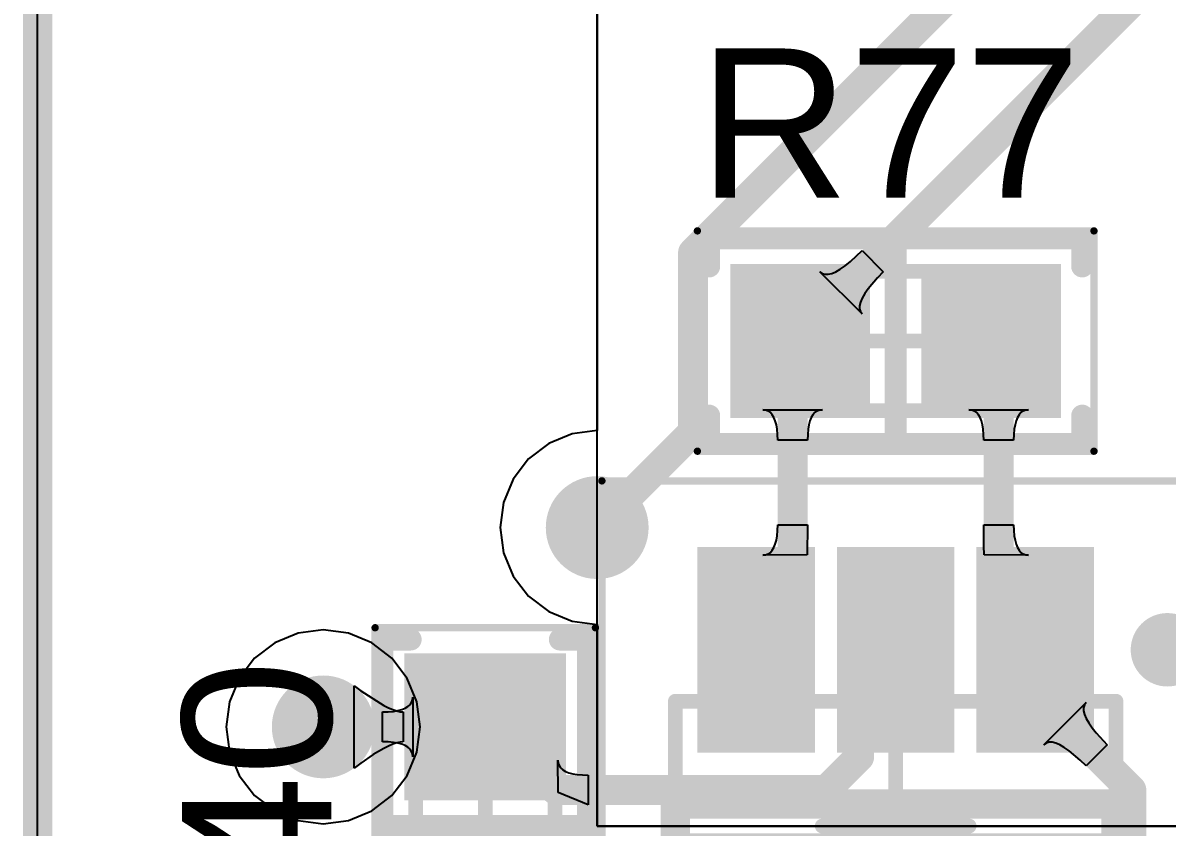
# Model space of a CAD drawing. Header units: inches. Extents: x -0.01 to 3.94, y -0.06 to 4.68.
# Drawn here: x -0.0039 to 0.3028, y 3.6797 to 3.8953 of the extents above; entities that cross this region are included whole.
import ezdxf

# ---------------------------------------------------------------- set-up
doc = ezdxf.new("R2010")
doc.units = ezdxf.units.IN
doc.header["$MEASUREMENT"] = 0
for name, color, linetype in [('Board outline', 6, 'Continuous'), ('Bottom Layer', 5, 'Continuous'), ('Int1 -GND)', 16, 'Continuous'), ('Int2 -PWR)', 76, 'Continuous'), ('Multi-Layer', 9, 'Continuous'), ('Top 3D Body', 56, 'Continuous'), ('Top Courtyard', 56, 'Continuous'), ('Top Layer', 1, 'Continuous'), ('Top Overlay', 2, 'Continuous'), ('Top Paste', 8, 'Continuous'), ('Top Solder', 216, 'Continuous'), ('Via Holes', 16, 'Continuous')]:
    doc.layers.add(name, color=color, linetype=linetype)
doc.styles.add('Arial', font='', dxfattribs={"height": 0.2})
doc.styles.get('Arial').set_extended_font_data('Arial')

# ---------------------------------------------------------------- blocks, each defined once
blk = doc.blocks.new('A3DDA0BC_073E_4B18_9613_F713A7EC1E27_427')
at = {"layer": 'Top Layer'}
for points in [[(-0.07283465, 0.02362234999999999), (-0.07283465, 0.05118145), (-0.02165355, 0.05118145), (-0.02165355, 0.02362235000000001)], [(0.02165335, 0.02362234999999999), (0.02165335, 0.05118145), (0.07283445, 0.05118145), (0.07283445, 0.02362235000000001)], [(-0.07283465, -0.01377965000000001), (-0.07283465, 0.01377944999999999), (-0.02165355, 0.01377945000000001), (-0.02165355, -0.01377964999999999)], [(-0.07283465, -0.05118165000000001), (-0.07283465, -0.02362255000000001), (-0.02165355, -0.02362255), (-0.02165355, -0.05118165)], [(0.02165335, -0.05118165000000001), (0.02165335, -0.02362255000000001), (0.07283445, -0.02362255), (0.07283445, -0.05118165)]]:
    blk.add_hatch(color=1, dxfattribs=at).paths.add_polyline_path(points)
at = {"layer": 'Top Paste'}
for points in [[(-0.07283465, 0.02362234999999999), (-0.07283465, 0.05118145), (-0.02165355, 0.05118145), (-0.02165355, 0.02362235000000001)], [(0.02165335, 0.02362234999999999), (0.02165335, 0.05118145), (0.07283445, 0.05118145), (0.07283445, 0.02362235000000001)], [(-0.07283465, -0.01377965000000001), (-0.07283465, 0.01377944999999999), (-0.02165355, 0.01377945000000001), (-0.02165355, -0.01377964999999999)], [(-0.07283465, -0.05118165000000001), (-0.07283465, -0.02362255000000001), (-0.02165355, -0.02362255), (-0.02165355, -0.05118165)], [(0.02165335, -0.05118165000000001), (0.02165335, -0.02362255000000001), (0.07283445, -0.02362255), (0.07283445, -0.05118165)]]:
    blk.add_hatch(color=8, dxfattribs=at).paths.add_polyline_path(points)
at = {"layer": 'Top Solder'}
for points in [[(-0.07480315, 0.02165385), (-0.07480315, 0.05314995), (-0.01968505, 0.05314995), (-0.01968505, 0.02165385000000001)], [(0.01968485, 0.02165385), (0.01968485, 0.05314995), (0.07480295, 0.05314995), (0.07480295, 0.02165385000000001)], [(-0.07480315, -0.01574815000000001), (-0.07480315, 0.01574794999999999), (-0.01968505, 0.01574795000000001), (-0.01968505, -0.01574815)], [(-0.07480315, -0.05315015), (-0.07480315, -0.02165405), (-0.01968505, -0.02165404999999999), (-0.01968505, -0.05315015)], [(0.01968485, -0.05315015), (0.01968485, -0.02165405), (0.07480295, -0.02165404999999999), (0.07480295, -0.05315015)]]:
    blk.add_hatch(color=216, dxfattribs=at).paths.add_polyline_path(points)
at = {"layer": 'Top 3D Body'}
for points in [[(-0.0334641, -0.0590541, 0.003937, 0.003937, 0), (-0.0334641, 0.0590559, 0.003937, 0.003937, 0)], [(0.0334639, 0.0590559, 0.003937, 0.003937, 0), (-0.0334641, 0.0590559, 0.003937, 0.003937, 0)], [(0.0334639, -0.0590541, 0.003937, 0.003937, 0), (0.0334639, 0.0590559, 0.003937, 0.003937, 0)], [(0.0334639, -0.0590541, 0.003937, 0.003937, 0), (-0.0334641, -0.0590541, 0.003937, 0.003937, 0)]]:
    blk.add_lwpolyline(points, format="xyseb", dxfattribs=at)
for points in [[(-0.0344483, 0.0590559, 0.0019685, 0.0019685, 1), (-0.0324799, 0.0590559, 0.0019685, 0.0019685, 1)], [(-0.0344483, 0.0590559, 0.0019685, 0.0019685, 1), (-0.0324799, 0.0590559, 0.0019685, 0.0019685, 1)], [(0.0324797, 0.0590559, 0.0019685, 0.0019685, 1), (0.0344481, 0.0590559, 0.0019685, 0.0019685, 1)], [(0.0324797, 0.0590559, 0.0019685, 0.0019685, 1), (0.0344481, 0.0590559, 0.0019685, 0.0019685, 1)], [(-0.0344483, -0.0590541, 0.0019685, 0.0019685, 1), (-0.0324799, -0.0590541, 0.0019685, 0.0019685, 1)], [(-0.0344483, -0.0590541, 0.0019685, 0.0019685, 1), (-0.0324799, -0.0590541, 0.0019685, 0.0019685, 1)], [(0.0324797, -0.0590541, 0.0019685, 0.0019685, 1), (0.0344481, -0.0590541, 0.0019685, 0.0019685, 1)], [(0.0324797, -0.0590541, 0.0019685, 0.0019685, 1), (0.0344481, -0.0590541, 0.0019685, 0.0019685, 1)]]:
    blk.add_lwpolyline(points, format="xyseb", close=True, dxfattribs=at)
at = {"layer": 'Top Courtyard'}
for points in [[(-0.0925201, -0.0787401, 0.0019685, 0.0019685, 0), (-0.0925201, 0.0787399, 0.0019685, 0.0019685, 0)], [(0.0925199, 0.0787399, 0.0019685, 0.0019685, 0), (-0.0925201, 0.0787399, 0.0019685, 0.0019685, 0)], [(0.0925199, -0.0787401, 0.0019685, 0.0019685, 0), (0.0925199, 0.0787399, 0.0019685, 0.0019685, 0)], [(-1e-07, -0.0196841, 0.003937, 0.003937, 0), (-1e-07, 0.0196859, 0.003937, 0.003937, 0)], [(0.0196859, -1e-07, 0.003937, 0.003937, 0), (-0.0196841, -1e-07, 0.003937, 0.003937, 0)], [(0.0925199, -0.0787401, 0.0019685, 0.0019685, 0), (-0.0925201, -0.0787401, 0.0019685, 0.0019685, 0)]]:
    blk.add_lwpolyline(points, format="xyseb", dxfattribs=at)
for points in [[(-0.0930122, 0.0787399, 0.0009842, 0.0009842, 1), (-0.092028, 0.0787399, 0.0009842, 0.0009842, 1)], [(-0.0930122, 0.0787399, 0.0009842, 0.0009842, 1), (-0.092028, 0.0787399, 0.0009842, 0.0009842, 1)], [(0.0920278, 0.0787399, 0.0009842, 0.0009842, 1), (0.093012, 0.0787399, 0.0009842, 0.0009842, 1)], [(0.0920278, 0.0787399, 0.0009842, 0.0009842, 1), (0.093012, 0.0787399, 0.0009842, 0.0009842, 1)], [(-0.0009843, 0.0196859, 0.0019685, 0.0019685, 1), (0.0009841, 0.0196859, 0.0019685, 0.0019685, 1)], [(-0.0206683, -1e-07, 0.0019685, 0.0019685, 1), (-0.0186999, -1e-07, 0.0019685, 0.0019685, 1)], [(0.0187017, -1e-07, 0.0019685, 0.0019685, 1), (0.0206701, -1e-07, 0.0019685, 0.0019685, 1)], [(-0.0009843, -0.0196841, 0.0019685, 0.0019685, 1), (0.0009841, -0.0196841, 0.0019685, 0.0019685, 1)], [(-0.0930122, -0.0787401, 0.0009842, 0.0009842, 1), (-0.092028, -0.0787401, 0.0009842, 0.0009842, 1)], [(-0.0930122, -0.0787401, 0.0009842, 0.0009842, 1), (-0.092028, -0.0787401, 0.0009842, 0.0009842, 1)], [(0.0920278, -0.0787401, 0.0009842, 0.0009842, 1), (0.093012, -0.0787401, 0.0009842, 0.0009842, 1)], [(0.0920278, -0.0787401, 0.0009842, 0.0009842, 1), (0.093012, -0.0787401, 0.0009842, 0.0009842, 1)]]:
    blk.add_lwpolyline(points, format="xyseb", close=True, dxfattribs=at)
at = {"layer": 'Top Overlay'}
for points in [[(-0.0423228, 0.0728347, 0.0098425, 0.0098425, 1), (-0.0521654, 0.0728347, 0.0098425, 0.0098425, 1)], [(-0.054626, 0.0728347, 0.0049212, 0.0049212, 1), (-0.0497048, 0.0728347, 0.0049212, 0.0049212, 1)], [(-0.0447834, 0.0728347, 0.0049212, 0.0049212, 1), (-0.0398622, 0.0728347, 0.0049212, 0.0049212, 1)], [(-0.0078746, 0.0590559, 0.003937, 0.003937, 1), (-0.0039376, 0.0590559, 0.003937, 0.003937, 1)], [(-0.0078746, 0.0590559, 0.003937, 0.003937, 1), (-0.0039376, 0.0590559, 0.003937, 0.003937, 1)], [(0.0039374, 0.0590559, 0.003937, 0.003937, 1), (0.0078744, 0.0590559, 0.003937, 0.003937, 1)], [(0.0039374, 0.0590559, 0.003937, 0.003937, 1), (0.0078744, 0.0590559, 0.003937, 0.003937, 1)], [(-0.0078746, -0.0590541, 0.003937, 0.003937, 1), (-0.0039376, -0.0590541, 0.003937, 0.003937, 1)], [(-0.0078746, -0.0590541, 0.003937, 0.003937, 1), (-0.0039376, -0.0590541, 0.003937, 0.003937, 1)], [(0.0039374, -0.0590541, 0.003937, 0.003937, 1), (0.0078744, -0.0590541, 0.003937, 0.003937, 1)], [(0.0039374, -0.0590541, 0.003937, 0.003937, 1), (0.0078744, -0.0590541, 0.003937, 0.003937, 1)]]:
    blk.add_lwpolyline(points, format="xyseb", close=True, dxfattribs=at)
for points in [[(0.0059059, 0.0590559, 0.007874, 0.007874, 0), (-0.0059061, 0.0590559, 0.007874, 0.007874, 0)], [(-0.0059061, -0.0590541, 0.007874, 0.007874, 0), (-0.0059061, 0.0590559, 0.007874, 0.007874, 0)], [(0.0059059, -0.0590541, 0.007874, 0.007874, 0), (0.0059059, 0.0590559, 0.007874, 0.007874, 0)], [(0.0059059, -0.0590541, 0.007874, 0.007874, 0), (-0.0059061, -0.0590541, 0.007874, 0.007874, 0)]]:
    blk.add_lwpolyline(points, format="xyseb", dxfattribs=at)
blk = doc.blocks.new('RES_0603_1608_477')
at = {"layer": 'Top Layer'}
for points in [[(-0.0423224, -0.0187007), (-0.0423224, 0.0187009), (-0.008857800000000002, 0.0187009), (-0.008857799999999997, -0.0187007)], [(0.008857600000000004, -0.0187007), (0.008857599999999997, 0.0187009), (0.0423222, 0.0187009), (0.0423222, -0.0187007)]]:
    blk.add_hatch(color=1, dxfattribs=at).paths.add_polyline_path(points)
at = {"layer": 'Top Paste'}
for points in [[(-0.0423224, -0.0187007), (-0.0423224, 0.0187009), (-0.008857800000000002, 0.0187009), (-0.008857799999999997, -0.0187007)], [(0.008857600000000004, -0.0187007), (0.008857599999999997, 0.0187009), (0.0423222, 0.0187009), (0.0423222, -0.0187007)]]:
    blk.add_hatch(color=8, dxfattribs=at).paths.add_polyline_path(points)
at = {"layer": 'Top Solder'}
for points in [[(-0.0442909, -0.0206692), (-0.0442909, 0.0206694), (-0.006889300000000003, 0.0206694), (-0.006889299999999998, -0.0206692)], [(0.006889100000000003, -0.0206692), (0.006889099999999997, 0.0206694), (0.0442907, 0.0206694), (0.0442907, -0.0206692)]]:
    blk.add_hatch(color=216, dxfattribs=at).paths.add_polyline_path(points)
at = {"layer": 'Top 3D Body'}
for points in [[(-0.0344481, 0.0187001, 0.003937, 0.003937, 0), (0.0344479, 0.0187001, 0.003937, 0.003937, 0)], [(-0.0344481, -0.0186999, 0.003937, 0.003937, 0), (-0.0344481, 0.0187001, 0.003937, 0.003937, 0)], [(0.0344479, -0.0186999, 0.003937, 0.003937, 0), (0.0344479, 0.0187001, 0.003937, 0.003937, 0)], [(-0.0344481, -0.0186999, 0.003937, 0.003937, 0), (0.0344479, -0.0186999, 0.003937, 0.003937, 0)]]:
    blk.add_lwpolyline(points, format="xyseb", dxfattribs=at)
for points in [[(-0.0354323, 0.0187001, 0.0019685, 0.0019685, 1), (-0.0334639, 0.0187001, 0.0019685, 0.0019685, 1)], [(-0.0354323, 0.0187001, 0.0019685, 0.0019685, 1), (-0.0334639, 0.0187001, 0.0019685, 0.0019685, 1)], [(0.0334637, 0.0187001, 0.0019685, 0.0019685, 1), (0.0354321, 0.0187001, 0.0019685, 0.0019685, 1)], [(0.0334637, 0.0187001, 0.0019685, 0.0019685, 1), (0.0354321, 0.0187001, 0.0019685, 0.0019685, 1)], [(-0.0354323, -0.0186999, 0.0019685, 0.0019685, 1), (-0.0334639, -0.0186999, 0.0019685, 0.0019685, 1)], [(-0.0354323, -0.0186999, 0.0019685, 0.0019685, 1), (-0.0334639, -0.0186999, 0.0019685, 0.0019685, 1)], [(0.0334637, -0.0186999, 0.0019685, 0.0019685, 1), (0.0354321, -0.0186999, 0.0019685, 0.0019685, 1)], [(0.0334637, -0.0186999, 0.0019685, 0.0019685, 1), (0.0354321, -0.0186999, 0.0019685, 0.0019685, 1)]]:
    blk.add_lwpolyline(points, format="xyseb", close=True, dxfattribs=at)
at = {"layer": 'Top Courtyard'}
for points in [[(-0.0531501, 0.0295281, 0.0019685, 0.0019685, 0), (0.0531499, 0.0295281, 0.0019685, 0.0019685, 0)], [(-0.0531501, -0.0295279, 0.0019685, 0.0019685, 0), (-0.0531501, 0.0295281, 0.0019685, 0.0019685, 0)], [(0.0531499, -0.0295279, 0.0019685, 0.0019685, 0), (0.0531499, 0.0295281, 0.0019685, 0.0019685, 0)], [(-1e-07, -0.0186999, 0.003937, 0.003937, 0), (-1e-07, 0.0187001, 0.003937, 0.003937, 0)], [(-0.0187001, 1e-07, 0.003937, 0.003937, 0), (0.0186999, 1e-07, 0.003937, 0.003937, 0)], [(-0.0531501, -0.0295279, 0.0019685, 0.0019685, 0), (0.0531499, -0.0295279, 0.0019685, 0.0019685, 0)]]:
    blk.add_lwpolyline(points, format="xyseb", dxfattribs=at)
for points in [[(-0.0536422, 0.0295281, 0.0009842, 0.0009842, 1), (-0.052658, 0.0295281, 0.0009842, 0.0009842, 1)], [(-0.0536422, 0.0295281, 0.0009842, 0.0009842, 1), (-0.052658, 0.0295281, 0.0009842, 0.0009842, 1)], [(0.0526578, 0.0295281, 0.0009842, 0.0009842, 1), (0.053642, 0.0295281, 0.0009842, 0.0009842, 1)], [(0.0526578, 0.0295281, 0.0009842, 0.0009842, 1), (0.053642, 0.0295281, 0.0009842, 0.0009842, 1)], [(-0.0009843, 0.0187001, 0.0019685, 0.0019685, 1), (0.0009841, 0.0187001, 0.0019685, 0.0019685, 1)], [(-0.0196843, 1e-07, 0.0019685, 0.0019685, 1), (-0.0177159, 1e-07, 0.0019685, 0.0019685, 1)], [(0.0177157, 1e-07, 0.0019685, 0.0019685, 1), (0.0196841, 1e-07, 0.0019685, 0.0019685, 1)], [(-0.0009843, -0.0186999, 0.0019685, 0.0019685, 1), (0.0009841, -0.0186999, 0.0019685, 0.0019685, 1)], [(-0.0536422, -0.0295279, 0.0009842, 0.0009842, 1), (-0.052658, -0.0295279, 0.0009842, 0.0009842, 1)], [(-0.0536422, -0.0295279, 0.0009842, 0.0009842, 1), (-0.052658, -0.0295279, 0.0009842, 0.0009842, 1)], [(0.0526578, -0.0295279, 0.0009842, 0.0009842, 1), (0.053642, -0.0295279, 0.0009842, 0.0009842, 1)], [(0.0526578, -0.0295279, 0.0009842, 0.0009842, 1), (0.053642, -0.0295279, 0.0009842, 0.0009842, 1)]]:
    blk.add_lwpolyline(points, format="xyseb", close=True, dxfattribs=at)
at = {"layer": 'Top Overlay'}
for points in [[(-0.0500001, 0.0275601, 0.0059055, 0.0059055, 0), (0.0499999, 0.0275601, 0.0059055, 0.0059055, 0)], [(-0.0500001, 0.0200001, 0.0059055, 0.0059055, 0), (-0.0500001, 0.0275601, 0.0059055, 0.0059055, 0)], [(-1e-07, -0.0275599, 0.0059055, 0.0059055, 0), (-1e-07, 0.0275601, 0.0059055, 0.0059055, 0)], [(0.0499999, 0.0200001, 0.0059055, 0.0059055, 0), (0.0499999, 0.0275601, 0.0059055, 0.0059055, 0)], [(-0.0500001, -0.0275599, 0.0059055, 0.0059055, 0), (-0.0500001, -0.0199999, 0.0059055, 0.0059055, 0)], [(0.0499999, -0.0275599, 0.0059055, 0.0059055, 0), (0.0499999, -0.0199999, 0.0059055, 0.0059055, 0)], [(-0.0500001, -0.0275599, 0.0059055, 0.0059055, 0), (0.0499999, -0.0275599, 0.0059055, 0.0059055, 0)]]:
    blk.add_lwpolyline(points, format="xyseb", dxfattribs=at)
for points in [[(-0.0514765, 0.0275601, 0.0029527, 0.0029527, 1), (-0.0485237, 0.0275601, 0.0029527, 0.0029527, 1)], [(-0.0514765, 0.0275601, 0.0029527, 0.0029527, 1), (-0.0485237, 0.0275601, 0.0029527, 0.0029527, 1)], [(-0.0014765, 0.0275601, 0.0029527, 0.0029527, 1), (0.0014763, 0.0275601, 0.0029527, 0.0029527, 1)], [(0.0485235, 0.0275601, 0.0029527, 0.0029527, 1), (0.0514763, 0.0275601, 0.0029527, 0.0029527, 1)], [(0.0485235, 0.0275601, 0.0029527, 0.0029527, 1), (0.0514763, 0.0275601, 0.0029527, 0.0029527, 1)], [(-0.0514765, 0.0200001, 0.0029527, 0.0029527, 1), (-0.0485237, 0.0200001, 0.0029527, 0.0029527, 1)], [(0.0485235, 0.0200001, 0.0029527, 0.0029527, 1), (0.0514763, 0.0200001, 0.0029527, 0.0029527, 1)], [(-0.0514765, -0.0199999, 0.0029527, 0.0029527, 1), (-0.0485237, -0.0199999, 0.0029527, 0.0029527, 1)], [(0.0485235, -0.0199999, 0.0029527, 0.0029527, 1), (0.0514763, -0.0199999, 0.0029527, 0.0029527, 1)], [(-0.0514765, -0.0275599, 0.0029527, 0.0029527, 1), (-0.0485237, -0.0275599, 0.0029527, 0.0029527, 1)], [(-0.0514765, -0.0275599, 0.0029527, 0.0029527, 1), (-0.0485237, -0.0275599, 0.0029527, 0.0029527, 1)], [(-0.0014765, -0.0275599, 0.0029527, 0.0029527, 1), (0.0014763, -0.0275599, 0.0029527, 0.0029527, 1)], [(0.0485235, -0.0275599, 0.0029527, 0.0029527, 1), (0.0514763, -0.0275599, 0.0029527, 0.0029527, 1)], [(0.0485235, -0.0275599, 0.0029527, 0.0029527, 1), (0.0514763, -0.0275599, 0.0029527, 0.0029527, 1)]]:
    blk.add_lwpolyline(points, format="xyseb", close=True, dxfattribs=at)
blk = doc.blocks.new('CAP_0603_1608_591')
at = {"layer": 'Top Layer'}
for points in [[(-0.04429065, -0.01968515), (-0.04429065, 0.01968495), (-0.00885755, 0.01968495), (-0.00885755, -0.01968515)], [(0.00885735, -0.01968515), (0.00885735, 0.01968495), (0.04429045, 0.01968495), (0.04429045, -0.01968515)]]:
    blk.add_hatch(color=1, dxfattribs=at).paths.add_polyline_path(points)
at = {"layer": 'Top Paste'}
for points in [[(-0.04429065, -0.01968515), (-0.04429065, 0.01968495), (-0.00885755, 0.01968495), (-0.00885755, -0.01968515)], [(0.00885735, -0.01968515), (0.00885735, 0.01968495), (0.04429045, 0.01968495), (0.04429045, -0.01968515)]]:
    blk.add_hatch(color=8, dxfattribs=at).paths.add_polyline_path(points)
at = {"layer": 'Top Solder'}
for points in [[(-0.04625915, -0.02165365), (-0.04625915, 0.02165345), (-0.00688905, 0.02165345), (-0.00688905, -0.02165365)], [(0.00688885, -0.02165365), (0.00688885, 0.02165345), (0.04625895, 0.02165345), (0.04625895, -0.02165365)]]:
    blk.add_hatch(color=216, dxfattribs=at).paths.add_polyline_path(points)
at = {"layer": 'Top 3D Body'}
for points in [[(-0.0344481, 0.0186999, 0.003937, 0.003937, 0), (0.0344479, 0.0186999, 0.003937, 0.003937, 0)], [(-0.0344481, 0.0186999, 0.003937, 0.003937, 0), (-0.0344481, -0.0187001, 0.003937, 0.003937, 0)], [(0.0344479, 0.0186999, 0.003937, 0.003937, 0), (0.0344479, -0.0187001, 0.003937, 0.003937, 0)], [(-0.0344481, -0.0187001, 0.003937, 0.003937, 0), (0.0344479, -0.0187001, 0.003937, 0.003937, 0)]]:
    blk.add_lwpolyline(points, format="xyseb", dxfattribs=at)
for points in [[(-0.0354323, 0.0186999, 0.0019685, 0.0019685, 1), (-0.0334639, 0.0186999, 0.0019685, 0.0019685, 1)], [(-0.0354323, 0.0186999, 0.0019685, 0.0019685, 1), (-0.0334639, 0.0186999, 0.0019685, 0.0019685, 1)], [(0.0334637, 0.0186999, 0.0019685, 0.0019685, 1), (0.0354321, 0.0186999, 0.0019685, 0.0019685, 1)], [(0.0334637, 0.0186999, 0.0019685, 0.0019685, 1), (0.0354321, 0.0186999, 0.0019685, 0.0019685, 1)], [(-0.0354323, -0.0187001, 0.0019685, 0.0019685, 1), (-0.0334639, -0.0187001, 0.0019685, 0.0019685, 1)], [(-0.0354323, -0.0187001, 0.0019685, 0.0019685, 1), (-0.0334639, -0.0187001, 0.0019685, 0.0019685, 1)], [(0.0334637, -0.0187001, 0.0019685, 0.0019685, 1), (0.0354321, -0.0187001, 0.0019685, 0.0019685, 1)], [(0.0334637, -0.0187001, 0.0019685, 0.0019685, 1), (0.0354321, -0.0187001, 0.0019685, 0.0019685, 1)]]:
    blk.add_lwpolyline(points, format="xyseb", close=True, dxfattribs=at)
at = {"layer": 'Top Courtyard'}
for points in [[(-0.0531501, 0.0295279, 0.0019685, 0.0019685, 0), (0.0531499, 0.0295279, 0.0019685, 0.0019685, 0)], [(-0.0531501, 0.0295279, 0.0019685, 0.0019685, 0), (-0.0531501, -0.0295281, 0.0019685, 0.0019685, 0)], [(0.0531499, 0.0295279, 0.0019685, 0.0019685, 0), (0.0531499, -0.0295281, 0.0019685, 0.0019685, 0)], [(0, 0.0186999, 0.003937, 0.003937, 0), (-1e-07, -0.0187001, 0.003937, 0.003937, 0)], [(-0.0187001, -1e-07, 0.003937, 0.003937, 0), (0.0186998, -1e-07, 0.003937, 0.003937, 0)], [(-0.0531501, -0.0295281, 0.0019685, 0.0019685, 0), (0.0531499, -0.0295281, 0.0019685, 0.0019685, 0)]]:
    blk.add_lwpolyline(points, format="xyseb", dxfattribs=at)
for points in [[(-0.0536422, 0.0295279, 0.0009842, 0.0009842, 1), (-0.052658, 0.0295279, 0.0009842, 0.0009842, 1)], [(-0.0536422, 0.0295279, 0.0009842, 0.0009842, 1), (-0.052658, 0.0295279, 0.0009842, 0.0009842, 1)], [(0.0526578, 0.0295279, 0.0009842, 0.0009842, 1), (0.053642, 0.0295279, 0.0009842, 0.0009842, 1)], [(0.0526578, 0.0295279, 0.0009842, 0.0009842, 1), (0.053642, 0.0295279, 0.0009842, 0.0009842, 1)], [(-0.0009842, 0.0186999, 0.0019685, 0.0019685, 1), (0.0009842, 0.0186999, 0.0019685, 0.0019685, 1)], [(-0.0196843, -1e-07, 0.0019685, 0.0019685, 1), (-0.0177159, -1e-07, 0.0019685, 0.0019685, 1)], [(0.0177156, -1e-07, 0.0019685, 0.0019685, 1), (0.019684, -1e-07, 0.0019685, 0.0019685, 1)], [(-0.0009843, -0.0187001, 0.0019685, 0.0019685, 1), (0.0009841, -0.0187001, 0.0019685, 0.0019685, 1)], [(-0.0536422, -0.0295281, 0.0009842, 0.0009842, 1), (-0.052658, -0.0295281, 0.0009842, 0.0009842, 1)], [(-0.0536422, -0.0295281, 0.0009842, 0.0009842, 1), (-0.052658, -0.0295281, 0.0009842, 0.0009842, 1)], [(0.0526578, -0.0295281, 0.0009842, 0.0009842, 1), (0.053642, -0.0295281, 0.0009842, 0.0009842, 1)], [(0.0526578, -0.0295281, 0.0009842, 0.0009842, 1), (0.053642, -0.0295281, 0.0009842, 0.0009842, 1)]]:
    blk.add_lwpolyline(points, format="xyseb", close=True, dxfattribs=at)
at = {"layer": 'Top Overlay'}
for points in [[(-0.0500001, 0.0275599, 0.0059055, 0.0059055, 0), (-0.0500001, 0.0199999, 0.0059055, 0.0059055, 0)], [(-0.0500001, 0.0275599, 0.0059055, 0.0059055, 0), (0.0499999, 0.0275599, 0.0059055, 0.0059055, 0)], [(-1e-07, 0.0275599, 0.0059055, 0.0059055, 0), (-1e-07, -0.0275581, 0.0059055, 0.0059055, 0)], [(0.0499999, 0.0275599, 0.0059055, 0.0059055, 0), (0.0499999, 0.0199999, 0.0059055, 0.0059055, 0)], [(-0.0500001, -0.0200001, 0.0059055, 0.0059055, 0), (-0.0500001, -0.0275581, 0.0059055, 0.0059055, 0)], [(0.0499998, -0.0200001, 0.0059055, 0.0059055, 0), (0.0499999, -0.0275581, 0.0059055, 0.0059055, 0)], [(-0.0500001, -0.0275581, 0.0059055, 0.0059055, 0), (0.0499999, -0.0275581, 0.0059055, 0.0059055, 0)]]:
    blk.add_lwpolyline(points, format="xyseb", dxfattribs=at)
for points in [[(-0.0514765, 0.0275599, 0.0029527, 0.0029527, 1), (-0.0485237, 0.0275599, 0.0029527, 0.0029527, 1)], [(-0.0514765, 0.0275599, 0.0029527, 0.0029527, 1), (-0.0485237, 0.0275599, 0.0029527, 0.0029527, 1)], [(-0.0014765, 0.0275599, 0.0029527, 0.0029527, 1), (0.0014763, 0.0275599, 0.0029527, 0.0029527, 1)], [(0.0485235, 0.0275599, 0.0029527, 0.0029527, 1), (0.0514763, 0.0275599, 0.0029527, 0.0029527, 1)], [(0.0485235, 0.0275599, 0.0029527, 0.0029527, 1), (0.0514763, 0.0275599, 0.0029527, 0.0029527, 1)], [(-0.0514765, 0.0199999, 0.0029527, 0.0029527, 1), (-0.0485237, 0.0199999, 0.0029527, 0.0029527, 1)], [(0.0485235, 0.0199999, 0.0029527, 0.0029527, 1), (0.0514763, 0.0199999, 0.0029527, 0.0029527, 1)], [(-0.0514765, -0.0200001, 0.0029527, 0.0029527, 1), (-0.0485237, -0.0200001, 0.0029527, 0.0029527, 1)], [(0.0485234, -0.0200001, 0.0029527, 0.0029527, 1), (0.0514762, -0.0200001, 0.0029527, 0.0029527, 1)], [(-0.0514765, -0.0275581, 0.0029527, 0.0029527, 1), (-0.0485237, -0.0275581, 0.0029527, 0.0029527, 1)], [(-0.0514765, -0.0275581, 0.0029527, 0.0029527, 1), (-0.0485237, -0.0275581, 0.0029527, 0.0029527, 1)], [(-0.0014765, -0.0275581, 0.0029527, 0.0029527, 1), (0.0014763, -0.0275581, 0.0029527, 0.0029527, 1)], [(0.0485235, -0.0275581, 0.0029527, 0.0029527, 1), (0.0514763, -0.0275581, 0.0029527, 0.0029527, 1)], [(0.0485235, -0.0275581, 0.0029527, 0.0029527, 1), (0.0514763, -0.0275581, 0.0029527, 0.0029527, 1)]]:
    blk.add_lwpolyline(points, format="xyseb", close=True, dxfattribs=at)

msp = doc.modelspace()

# ---------------------------------------------------------------- hatches: boundary and pattern name
at = {"layer": 'Bottom Layer'}
h = msp.add_hatch(color=5, dxfattribs=at)
edge = h.paths.add_edge_path()
edge.add_arc((0.1499999, 3.7600001), 0.0137795, 0, 360)
h = msp.add_hatch(color=5, dxfattribs=at)
edge = h.paths.add_edge_path()
edge.add_arc((0.0765739, 3.7065739), 0.0137795, 0, 360)
at = {"layer": 'Int1 -GND)'}
h = msp.add_hatch(color=7, dxfattribs=at)
edge = h.paths.add_edge_path()
edge.add_arc((0.1499999, 3.7600001), 0.0137795, 0, 360)
h = msp.add_hatch(color=7, dxfattribs=at)
edge = h.paths.add_edge_path()
edge.add_arc((0.0765739, 3.7065739), 0.0137795, 0, 360)
at = {"layer": 'Int2 -PWR)'}
h = msp.add_hatch(color=7, dxfattribs=at)
edge = h.paths.add_edge_path()
edge.add_arc((0.1499999, 3.7600001), 0.0137795, 0, 360)
h = msp.add_hatch(color=7, dxfattribs=at)
edge = h.paths.add_edge_path()
edge.add_arc((0.0765739, 3.7065739), 0.0137795, 0, 360)
at = {"layer": 'Top Layer'}
h = msp.add_hatch(color=1, dxfattribs=at)
edge = h.paths.add_edge_path()
edge.add_arc((0.1499999, 3.7600001), 0.0137795, 0, 360)
h = msp.add_hatch(color=1, dxfattribs=at)
edge = h.paths.add_edge_path()
edge.add_arc((0.0765739, 3.7065739), 0.0137795, 0, 360)
at = {"layer": 'Via Holes'}
h = msp.add_hatch(color=7, dxfattribs=at)
edge = h.paths.add_edge_path()
edge.add_arc((0.1499999, 3.7600001), 0.0068897, 0, 360)
h = msp.add_hatch(color=7, dxfattribs=at)
edge = h.paths.add_edge_path()
edge.add_arc((0.0765739, 3.7065739), 0.0068897, 0, 360)

# ---------------------------------------------------------------- linework, layer by layer
at = {"layer": 'Board outline'}
msp.add_lwpolyline([(-1e-07, 1e-07, 0.007874, 0.007874, 0), (-1e-07, 4.6259841, 0.007874, 0.007874, 0)], format="xyseb", dxfattribs=at)
at = {"layer": 'Int1 -GND)'}
for p, q in [((0, 0), (0, 4.6259843)), ((0.15, 4.14), (0.15, 3.7860023)), ((0.1432701, 3.7851161), (0.1369989, 3.7825185)), ((0.1499998, 3.7860021), (0.1432701, 3.7851161)), ((0.15, 3.7860023), (0.1499998, 3.7860021)), ((0.1369989, 3.7825185), (0.1316137, 3.7783863)), ((0.1316137, 3.7783863), (0.1274815, 3.7730011)), ((0.1274815, 3.7730011), (0.1248839, 3.7667299)), ((0.1248839, 3.7667299), (0.1239979, 3.7600001)), ((0.1239979, 3.7600001), (0.1248839, 3.7532703)), ((0.1248839, 3.7532703), (0.1274815, 3.7469991)), ((0.1274815, 3.7469991), (0.1316137, 3.7416139)), ((0.1316137, 3.7416139), (0.1369989, 3.7374817)), ((0.1369989, 3.7374817), (0.1432701, 3.7348841)), ((0.1432701, 3.7348841), (0.1499998, 3.7339981)), ((0.1499998, 3.7339981), (0.15, 3.7339979)), ((0.15, 3.7339979), (0.15, 3.68)), ((0.15, 3.68), (1.07, 3.68))]:
    msp.add_line(p, q, dxfattribs=at)
at = {"layer": 'Int2 -PWR)'}
for p, q in [((0, 0), (0, 4.6259843)), ((0.15, 4.14), (0.15, 3.7860023)), ((0.1432701, 3.7851161), (0.1369989, 3.7825185)), ((0.1499998, 3.7860021), (0.1432701, 3.7851161)), ((0.15, 3.7860023), (0.1499998, 3.7860021)), ((0.1369989, 3.7825185), (0.1316137, 3.7783863)), ((0.1316137, 3.7783863), (0.1274815, 3.7730011)), ((0.1274815, 3.7730011), (0.1248839, 3.7667299)), ((0.1248839, 3.7667299), (0.1239979, 3.7600001)), ((0.1239979, 3.7600001), (0.1248839, 3.7532703)), ((0.1248839, 3.7532703), (0.1274815, 3.7469991)), ((0.1274815, 3.7469991), (0.1316137, 3.7416139)), ((0.1316137, 3.7416139), (0.1369989, 3.7374817)), ((0.1369989, 3.7374817), (0.1432701, 3.7348841)), ((0.0765739, 3.7325759), (0.0698441, 3.7316899)), ((0.0833037, 3.7316899), (0.0765739, 3.7325759)), ((0.1432701, 3.7348841), (0.1499998, 3.7339981)), ((0.1499998, 3.7339981), (0.15, 3.7339979)), ((0.15, 3.7339979), (0.15, 3.68)), ((0.0698441, 3.7316899), (0.0635729, 3.7290923)), ((0.0895749, 3.7290923), (0.0833037, 3.7316899)), ((0.0635729, 3.7290923), (0.0581877, 3.7249601)), ((0.0949601, 3.7249601), (0.0895749, 3.7290923)), ((0.0581877, 3.7249601), (0.0540555, 3.7195749)), ((0.0990923, 3.7195749), (0.0949601, 3.7249601)), ((0.0540555, 3.7195749), (0.0514579, 3.7133037)), ((0.1016899, 3.7133037), (0.0990923, 3.7195749)), ((0.0514579, 3.7133037), (0.0505719, 3.7065739)), ((0.1025759, 3.7065739), (0.1016899, 3.7133037)), ((0.0505719, 3.7065739), (0.0514579, 3.6998441)), ((0.1016899, 3.6998441), (0.1025759, 3.7065739)), ((0.0514579, 3.6998441), (0.0540555, 3.6935729)), ((0.0990923, 3.6935729), (0.1016899, 3.6998441)), ((0.0540555, 3.6935729), (0.0581877, 3.6881877)), ((0.0949601, 3.6881877), (0.0990923, 3.6935729)), ((0.0581877, 3.6881877), (0.0635729, 3.6840555)), ((0.0895749, 3.6840555), (0.0949601, 3.6881877)), ((0.0635729, 3.6840555), (0.0698441, 3.6814579)), ((0.0833037, 3.6814579), (0.0895749, 3.6840555)), ((0.0698441, 3.6814579), (0.0765739, 3.6805719)), ((0.0765739, 3.6805719), (0.0833037, 3.6814579)), ((0.15, 3.68), (0.5399757, 3.68))]:
    msp.add_line(p, q, dxfattribs=at)
at = {"layer": 'Multi-Layer'}
for p, q in [((0.15, 3.68), (0.15, 4.14)), ((1.07, 3.68), (0.15, 3.68))]:
    msp.add_line(p, q, dxfattribs=at)
for points in [[(0.1756779, 3.8336721, 0.008, 0.008, 0), (0.2611979, 3.9191921, 0.008, 0.008, 0)], [(0.1756779, 3.7856779, 0.008, 0.008, 0), (0.1756779, 3.8336721, 0.008, 0.008, 0)], [(0.1500002, 3.7600002, 0.008, 0.008, 0), (0.1756779, 3.7856779, 0.008, 0.008, 0)], [(0.1499999, 3.7600001, 0.008, 0.008, 0), (0.1500002, 3.7600002, 0.008, 0.008, 0)]]:
    msp.add_lwpolyline(points, format="xyseb", dxfattribs=at)
for points in [[(0.1736779, 3.8336721, 0.004, 0.004, 1), (0.1776779, 3.8336721, 0.004, 0.004, 1)], [(0.1736779, 3.8336721, 0.004, 0.004, 1), (0.1776779, 3.8336721, 0.004, 0.004, 1)], [(0.1736779, 3.7856779, 0.004, 0.004, 1), (0.1776779, 3.7856779, 0.004, 0.004, 1)], [(0.1736779, 3.7856779, 0.004, 0.004, 1), (0.1776779, 3.7856779, 0.004, 0.004, 1)], [(0.1479999, 3.7600001, 0.004, 0.004, 1), (0.1519999, 3.7600001, 0.004, 0.004, 1)], [(0.1480002, 3.7600002, 0.004, 0.004, 1), (0.1520002, 3.7600002, 0.004, 0.004, 1)], [(0.1480002, 3.7600002, 0.004, 0.004, 1), (0.1520002, 3.7600002, 0.004, 0.004, 1)]]:
    msp.add_lwpolyline(points, format="xyseb", close=True, dxfattribs=at)
at = {"layer": 'Top Layer'}
for p, q in [((0.2178544, 3.8312962), (0.2210222, 3.8342378)), ((0.2210222, 3.8342378), (0.2266791, 3.8285809)), ((0.2164401, 3.8301648), (0.2178544, 3.8312962)), ((0.2210222, 3.8172672), (0.2097085, 3.8285809)), ((0.2097085, 3.8285809), (0.2103307, 3.8281284)), ((0.2103307, 3.8281284), (0.2110661, 3.8279021)), ((0.2110661, 3.8279021), (0.2119147, 3.8279021)), ((0.2119147, 3.8279021), (0.2128763, 3.8281284)), ((0.2128763, 3.8281284), (0.2139511, 3.8285809)), ((0.2139511, 3.8285809), (0.2151391, 3.8292597)), ((0.2151391, 3.8292597), (0.2164401, 3.8301648)), ((0.2266791, 3.8285809), (0.2250951, 3.8269404)), ((0.2250951, 3.8269404), (0.2226061, 3.8239988)), ((0.2210222, 3.8215098), (0.2205697, 3.820435)), ((0.221701, 3.8226978), (0.2210222, 3.8215098)), ((0.2226061, 3.8239988), (0.221701, 3.8226978)), ((0.2205697, 3.820435), (0.2203434, 3.8194734)), ((0.2203434, 3.8194734), (0.2203434, 3.8186248)), ((0.2203434, 3.8186248), (0.2205697, 3.8178894)), ((0.2205697, 3.8178894), (0.2210222, 3.8172672)), ((0.1951375, 3.7914581), (0.1943775, 3.7915393)), ((0.1943775, 3.7915393), (0.2103775, 3.7915393)), ((0.1958175, 3.7912145), (0.1951375, 3.7914581)), ((0.1964175, 3.7908085), (0.1958175, 3.7912145)), ((0.1969375, 3.7902401), (0.1964175, 3.7908085)), ((0.2083375, 3.7908085), (0.2078175, 3.7902401)), ((0.2089375, 3.7912145), (0.2083375, 3.7908085)), ((0.2096175, 3.7914581), (0.2089375, 3.7912145)), ((0.2103775, 3.7915393), (0.2096175, 3.7914581)), ((0.2503823, 3.7914581), (0.2496223, 3.7915393)), ((0.2496223, 3.7915393), (0.2656223, 3.7915393)), ((0.2510623, 3.7912145), (0.2503823, 3.7914581)), ((0.2516623, 3.7908085), (0.2510623, 3.7912145)), ((0.2521823, 3.7902401), (0.2516623, 3.7908085)), ((0.2635823, 3.7908085), (0.2630623, 3.7902401)), ((0.2641823, 3.7912145), (0.2635823, 3.7908085)), ((0.2648623, 3.7914581), (0.2641823, 3.7912145)), ((0.2656223, 3.7915393), (0.2648623, 3.7914581)), ((0.1973775, 3.7895093), (0.1969375, 3.7902401)), ((0.1977375, 3.7886161), (0.1973775, 3.7895093)), ((0.1980175, 3.7875605), (0.1977375, 3.7886161)), ((0.2070175, 3.7886161), (0.2067375, 3.7875605)), ((0.2073775, 3.7895093), (0.2070175, 3.7886161)), ((0.2078175, 3.7902401), (0.2073775, 3.7895093)), ((0.2526223, 3.7895093), (0.2521823, 3.7902401)), ((0.2529823, 3.7886161), (0.2526223, 3.7895093)), ((0.2532623, 3.7875605), (0.2529823, 3.7886161)), ((0.2622623, 3.7886161), (0.2619823, 3.7875605)), ((0.2626223, 3.7895093), (0.2622623, 3.7886161)), ((0.2630623, 3.7902401), (0.2626223, 3.7895093)), ((0.1982175, 3.7863425), (0.1980175, 3.7875605)), ((0.1983375, 3.7849621), (0.1982175, 3.7863425)), ((0.1983775, 3.7834193), (0.1983375, 3.7849621)), ((0.2064175, 3.7849621), (0.2063775, 3.7834193)), ((0.2065375, 3.7863425), (0.2064175, 3.7849621)), ((0.2067375, 3.7875605), (0.2065375, 3.7863425)), ((0.2534623, 3.7863425), (0.2532623, 3.7875605)), ((0.2535823, 3.7849621), (0.2534623, 3.7863425)), ((0.2536223, 3.7834193), (0.2535823, 3.7849621)), ((0.2616623, 3.7849621), (0.2616223, 3.7834193)), ((0.2617823, 3.7863425), (0.2616623, 3.7849621)), ((0.2619823, 3.7875605), (0.2617823, 3.7863425)), ((0.2063775, 3.7834193), (0.1983775, 3.7834193)), ((0.2616223, 3.7834193), (0.2536223, 3.7834193)), ((0.1983375, 3.7591791), (0.1983775, 3.7607146)), ((0.1983775, 3.7607146), (0.2063775, 3.7607146)), ((0.2063775, 3.7607146), (0.2062574, 3.7527146)), ((0.2536223, 3.7607146), (0.2616223, 3.7607146)), ((0.2536523, 3.7547146), (0.2536223, 3.7607146)), ((0.2616223, 3.7607146), (0.2616623, 3.7591791)), ((0.1980175, 3.7565904), (0.1982175, 3.7578043)), ((0.1982175, 3.7578043), (0.1983375, 3.7591791)), ((0.2616623, 3.7591791), (0.2617823, 3.7578043)), ((0.2617823, 3.7578043), (0.2619823, 3.7565904)), ((0.1964175, 3.7533424), (0.1969375, 3.7539132)), ((0.1969375, 3.7539132), (0.1973775, 3.7546448)), ((0.1973775, 3.7546448), (0.1977375, 3.7555372)), ((0.1977375, 3.7555372), (0.1980175, 3.7565904)), ((0.2536992, 3.7530346), (0.2536523, 3.7547146)), ((0.2619823, 3.7565904), (0.2622623, 3.7555372)), ((0.2622623, 3.7555372), (0.2626223, 3.7546448)), ((0.2626223, 3.7546448), (0.2630623, 3.7539132)), ((0.2630623, 3.7539132), (0.2635823, 3.7533424)), ((0.2062574, 3.7527146), (0.1943775, 3.7525946)), ((0.1943775, 3.7525946), (0.1951375, 3.7526831)), ((0.1951375, 3.7526831), (0.1958175, 3.7529323)), ((0.1958175, 3.7529323), (0.1964175, 3.7533424)), ((0.2537196, 3.7527946), (0.2536992, 3.7530346)), ((0.2537424, 3.7527146), (0.2537196, 3.7527946)), ((0.2656223, 3.7525946), (0.2537424, 3.7527146)), ((0.2635823, 3.7533424), (0.2641823, 3.7529323)), ((0.2641823, 3.7529323), (0.2648623, 3.7526831)), ((0.2648623, 3.7526831), (0.2656223, 3.7525946)), ((0.0848485, 3.6955554), (0.0848485, 3.7175924)), ((0.0848485, 3.7175924), (0.0866626, 3.7162589)), ((0.0866626, 3.7162589), (0.0928163, 3.7123285)), ((0.1004739, 3.7138139), (0.1005551, 3.7145739)), ((0.1005551, 3.7145739), (0.1005551, 3.6985739)), ((0.0928163, 3.7123285), (0.0940791, 3.7116969)), ((0.0940791, 3.7116969), (0.0952317, 3.7112056)), ((0.0952317, 3.7112056), (0.096274, 3.7108546)), ((0.0965763, 3.7109339), (0.0976319, 3.7112139)), ((0.0976319, 3.7112139), (0.0985251, 3.7115739)), ((0.0985251, 3.7115739), (0.0992559, 3.7120139)), ((0.0992559, 3.7120139), (0.0998243, 3.7125339)), ((0.0998243, 3.7125339), (0.1002303, 3.7131339)), ((0.1002303, 3.7131339), (0.1004739, 3.7138139)), ((0.2697477, 3.7017736), (0.2810614, 3.7130873)), ((0.2806089, 3.7124651), (0.2803826, 3.7117297)), ((0.2803826, 3.7117297), (0.2803826, 3.7108811)), ((0.2810614, 3.7130873), (0.2806089, 3.7124651)), ((0.0924351, 3.7105739), (0.0939779, 3.7106139)), ((0.0924351, 3.7025739), (0.0924351, 3.7105739)), ((0.0939779, 3.7106139), (0.0953583, 3.7107339)), ((0.0953583, 3.7107339), (0.0965763, 3.7109339)), ((0.096274, 3.7108546), (0.097206, 3.7106441)), ((0.097206, 3.7106441), (0.0980278, 3.7105739)), ((0.0980278, 3.7105739), (0.0980278, 3.7025739)), ((0.2803826, 3.7108811), (0.2806089, 3.7099195)), ((0.2806089, 3.7099195), (0.2810614, 3.7088447)), ((0.2810614, 3.7088447), (0.2817402, 3.7076567)), ((0.2817402, 3.7076567), (0.2826453, 3.7063557)), ((0.2826453, 3.7063557), (0.2837767, 3.7049414)), ((0.2837767, 3.7049414), (0.2867183, 3.7017736)), ((0.0939779, 3.7025339), (0.0924351, 3.7025739)), ((0.0953583, 3.7024139), (0.0939779, 3.7025339)), ((0.0952317, 3.7019422), (0.0940791, 3.7014509)), ((0.096274, 3.7022932), (0.0952317, 3.7019422)), ((0.0965763, 3.7022139), (0.0953583, 3.7024139)), ((0.097206, 3.7025037), (0.096274, 3.7022932)), ((0.0976319, 3.7019339), (0.0965763, 3.7022139)), ((0.0980278, 3.7025739), (0.097206, 3.7025037)), ((0.0985251, 3.7015739), (0.0976319, 3.7019339)), ((0.2703699, 3.7022261), (0.2697477, 3.7017736)), ((0.2711053, 3.7024524), (0.2703699, 3.7022261)), ((0.2719539, 3.7024524), (0.2711053, 3.7024524)), ((0.2729155, 3.7022261), (0.2719539, 3.7024524)), ((0.2739903, 3.7017736), (0.2729155, 3.7022261)), ((0.2751783, 3.7010948), (0.2739903, 3.7017736)), ((0.2867183, 3.7017736), (0.2810614, 3.6961167)), ((0.0899599, 3.6991348), (0.0866626, 3.6968889)), ((0.0928163, 3.7008193), (0.0899599, 3.6991348)), ((0.0940791, 3.7014509), (0.0928163, 3.7008193)), ((0.0992559, 3.7011339), (0.0985251, 3.7015739)), ((0.0998243, 3.7006139), (0.0992559, 3.7011339)), ((0.1002303, 3.7000139), (0.0998243, 3.7006139)), ((0.1004739, 3.6993339), (0.1002303, 3.7000139)), ((0.1005551, 3.6985739), (0.1004739, 3.6993339)), ((0.2764793, 3.7001897), (0.2751783, 3.7010948)), ((0.2794209, 3.6977007), (0.2764793, 3.7001897)), ((0.0866626, 3.6968889), (0.0848485, 3.6955554)), ((0.1395651, 3.6889774), (0.1394451, 3.6976535)), ((0.1394451, 3.6976535), (0.1395363, 3.6968935)), ((0.1395363, 3.6968935), (0.1397876, 3.6962135)), ((0.1397876, 3.6962135), (0.1401991, 3.6956135)), ((0.2810614, 3.6961167), (0.2794209, 3.6977007)), ((0.1401991, 3.6956135), (0.1407709, 3.6950935)), ((0.1407709, 3.6950935), (0.1415028, 3.6946535)), ((0.1415028, 3.6946535), (0.1423949, 3.6942935)), ((0.1423949, 3.6942935), (0.1434471, 3.6940135)), ((0.1434471, 3.6940135), (0.1446596, 3.6938135)), ((0.1446596, 3.6938135), (0.1460323, 3.6936935)), ((0.1460323, 3.6936935), (0.1475651, 3.6936535)), ((0.1475651, 3.6936535), (0.1475651, 3.6856535)), ((0.1475651, 3.6856535), (0.1395651, 3.6889774))]:
    msp.add_line(p, q, dxfattribs=at)
for points in [[(0.2023775, 3.8099362, 0.008, 0.008, 0), (0.3875571, 3.9951158, 0.008, 0.008, 0)], [(0.2023775, 3.7370237, 0.008, 0.008, 0), (0.2023775, 3.8099362, 0.008, 0.008, 0)], [(0.2555899, 3.8100001, 0.008, 0.008, 0), (0.2576223, 3.8079677, 0.008, 0.008, 0)], [(0.2576223, 3.7370237, 0.008, 0.008, 0), (0.2576223, 3.8079677, 0.008, 0.008, 0)], [(0.1925979, 3.7272441, 0.008, 0.008, 0), (0.2023775, 3.7370237, 0.008, 0.008, 0)], [(0.2576223, 3.7370237, 0.008, 0.008, 0), (0.2674019, 3.7272441, 0.008, 0.008, 0)], [(0.2202203, 3.7174645, 0.008, 0.008, 0), (0.2299999, 3.7272441, 0.008, 0.008, 0)], [(0.2674019, 3.7154331, 0.008, 0.008, 0), (0.2674019, 3.7272441, 0.008, 0.008, 0)], [(0.2202203, 3.6985258, 0.008, 0.008, 0), (0.2202203, 3.7174645, 0.008, 0.008, 0)], [(0.2674019, 3.7154331, 0.008, 0.008, 0), (0.2931815, 3.6896535, 0.008, 0.008, 0)], [(0.0765739, 3.7065739, 0.008, 0.008, 0), (0.1200001, 3.7065739, 0.008, 0.008, 0)], [(0.1200001, 3.7065739, 0.008, 0.008, 0), (0.1219686, 3.7065739, 0.008, 0.008, 0)], [(0.1219686, 3.7065739, 0.008, 0.008, 0), (0.138889, 3.6896535, 0.008, 0.008, 0)], [(0.211348, 3.6896535, 0.008, 0.008, 0), (0.2202203, 3.6985258, 0.008, 0.008, 0)], [(0.138889, 3.6896535, 0.008, 0.008, 0), (0.211348, 3.6896535, 0.008, 0.008, 0)], [(0.2931815, 3.602195, 0.008, 0.008, 0), (0.2931815, 3.6896535, 0.008, 0.008, 0)]]:
    msp.add_lwpolyline(points, format="xyseb", dxfattribs=at)
for points in [[(0.2003775, 3.8099362, 0.004, 0.004, 1), (0.2043775, 3.8099362, 0.004, 0.004, 1)], [(0.2003775, 3.8099362, 0.004, 0.004, 1), (0.2043775, 3.8099362, 0.004, 0.004, 1)], [(0.2535899, 3.8100001, 0.004, 0.004, 1), (0.2575899, 3.8100001, 0.004, 0.004, 1)], [(0.2556223, 3.8079677, 0.004, 0.004, 1), (0.2596223, 3.8079677, 0.004, 0.004, 1)], [(0.2556223, 3.8079677, 0.004, 0.004, 1), (0.2596223, 3.8079677, 0.004, 0.004, 1)], [(0.2003775, 3.7370237, 0.004, 0.004, 1), (0.2043775, 3.7370237, 0.004, 0.004, 1)], [(0.2003775, 3.7370237, 0.004, 0.004, 1), (0.2043775, 3.7370237, 0.004, 0.004, 1)], [(0.2556223, 3.7370237, 0.004, 0.004, 1), (0.2596223, 3.7370237, 0.004, 0.004, 1)], [(0.2556223, 3.7370237, 0.004, 0.004, 1), (0.2596223, 3.7370237, 0.004, 0.004, 1)], [(0.1905979, 3.7272441, 0.004, 0.004, 1), (0.1945979, 3.7272441, 0.004, 0.004, 1)], [(0.2279999, 3.7272441, 0.004, 0.004, 1), (0.2319999, 3.7272441, 0.004, 0.004, 1)], [(0.2654019, 3.7272441, 0.004, 0.004, 1), (0.2694019, 3.7272441, 0.004, 0.004, 1)], [(0.2654019, 3.7272441, 0.004, 0.004, 1), (0.2694019, 3.7272441, 0.004, 0.004, 1)], [(0.2182203, 3.7174645, 0.004, 0.004, 1), (0.2222203, 3.7174645, 0.004, 0.004, 1)], [(0.2182203, 3.7174645, 0.004, 0.004, 1), (0.2222203, 3.7174645, 0.004, 0.004, 1)], [(0.2654019, 3.7154331, 0.004, 0.004, 1), (0.2694019, 3.7154331, 0.004, 0.004, 1)], [(0.2654019, 3.7154331, 0.004, 0.004, 1), (0.2694019, 3.7154331, 0.004, 0.004, 1)], [(0.0745739, 3.7065739, 0.004, 0.004, 1), (0.0785739, 3.7065739, 0.004, 0.004, 1)], [(0.1180001, 3.7065739, 0.004, 0.004, 1), (0.1220001, 3.7065739, 0.004, 0.004, 1)], [(0.1180001, 3.7065739, 0.004, 0.004, 1), (0.1220001, 3.7065739, 0.004, 0.004, 1)], [(0.1199686, 3.7065739, 0.004, 0.004, 1), (0.1239686, 3.7065739, 0.004, 0.004, 1)], [(0.1199686, 3.7065739, 0.004, 0.004, 1), (0.1239686, 3.7065739, 0.004, 0.004, 1)], [(0.2182203, 3.6985258, 0.004, 0.004, 1), (0.2222203, 3.6985258, 0.004, 0.004, 1)], [(0.2182203, 3.6985258, 0.004, 0.004, 1), (0.2222203, 3.6985258, 0.004, 0.004, 1)], [(0.136889, 3.6896535, 0.004, 0.004, 1), (0.140889, 3.6896535, 0.004, 0.004, 1)], [(0.136889, 3.6896535, 0.004, 0.004, 1), (0.140889, 3.6896535, 0.004, 0.004, 1)], [(0.209348, 3.6896535, 0.004, 0.004, 1), (0.213348, 3.6896535, 0.004, 0.004, 1)], [(0.209348, 3.6896535, 0.004, 0.004, 1), (0.213348, 3.6896535, 0.004, 0.004, 1)], [(0.2911815, 3.6896535, 0.004, 0.004, 1), (0.2951815, 3.6896535, 0.004, 0.004, 1)], [(0.2911815, 3.6896535, 0.004, 0.004, 1), (0.2951815, 3.6896535, 0.004, 0.004, 1)]]:
    msp.add_lwpolyline(points, format="xyseb", close=True, dxfattribs=at)

# ---------------------------------------------------------------- block references
for name, p, rotation in [('RES_0603_1608_477', (0.23, 3.81), 360), ('A3DDA0BC_073E_4B18_9613_F713A7EC1E27_427', (0.23, 3.68), 270), ('CAP_0603_1608_591', (0.12, 3.68), 90)]:
    msp.add_blockref(name, p, dxfattribs=dict(rotation=rotation))

# ---------------------------------------------------------------- texts
at = {"layer": 'Top Overlay', "style": 'Arial'}
msp.add_text('R77', height=0.04, dxfattribs=at).set_placement((0.1771654, 3.8484252))
msp.add_text('C40', height=0.04, rotation=90, dxfattribs=at).set_placement((0.0787402, 3.6220472))

doc.saveas('drawing.dxf')
